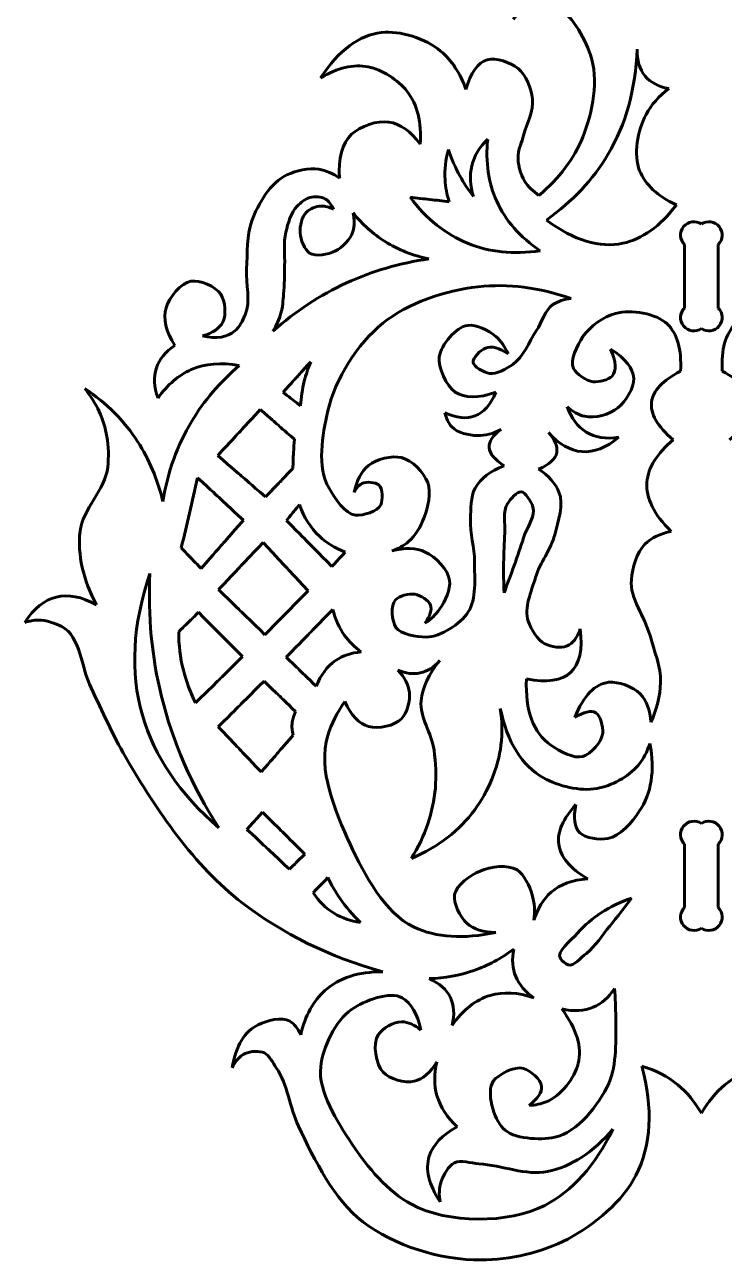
# Model space of a CAD drawing. Header units: millimetres. Extents: x -21 to 520, y 13 to 291.
# Drawn here: x 212.1 to 294.9, y 19.1 to 165.4 of the extents above; entities that cross this region are included whole.
import ezdxf

# ---------------------------------------------------------------- set-up
doc = ezdxf.new("R2010")
doc.units = ezdxf.units.MM
doc.linetypes.add('K5LT32770', pattern=[0])

msp = doc.modelspace()

# ---------------------------------------------------------------- linework, layer by layer
at = {"color": 30, "linetype": 'K5LT32770', "lineweight": 60, "true_color": 0xff8000}
for p, q in [((290.205, 139.334), (290.205, 131.824)), ((294.205, 139.334), (294.205, 131.824)), ((290.205, 68.334), (290.205, 60.824)), ((294.205, 68.334), (294.205, 60.824))]:
    msp.add_line(p, q, dxfattribs=at)
for centre, start, end in [((291.327, 140.457), 56.4451, 225), ((293.082, 140.457), 315, 123.5549), ((291.327, 130.702), 135, 303.5549), ((293.082, 130.702), 236.4451, 45), ((291.327, 69.456), 56.4451, 225), ((293.082, 69.456), 315, 123.5549), ((291.327, 59.701), 135, 303.5549), ((293.082, 59.701), 236.4451, 45)]:
    msp.add_arc(centre, 1.587, start, end, dxfattribs=at)
for points, knots in [([(272.972, 145.164), (275.39, 147.201), (277.12, 149.503), (278.163, 152.07), (279.344, 154.977), (280.088, 158.951), (279.06, 161.813), (278.311, 163.898), (276.838, 166.907), (274.701, 167.453), (273.958, 167.643), (272.986, 167.737), (272.223, 167.539), (271.377, 167.319), (270.607, 166.82), (269.915, 166.043)], [0, 0, 0, 0, 1, 1, 1, 2, 2, 2, 3, 3, 3, 4, 4, 4, 5, 5, 5, 5]), ([(247.125, 159.081), (249.278, 162.351), (251.681, 164.142), (254.336, 164.453), (256.503, 164.706), (259.574, 163.742), (261.339, 162.257), (262.654, 161.151), (263.653, 159.628), (264.337, 157.687)], [0, 0, 0, 0, 1, 1, 1, 2, 2, 2, 3, 3, 3, 3]), ([(284.587, 162.48), (284.43, 157.761), (283.279, 153.598), (281.135, 149.99), (279.377, 147.033), (276.952, 144.449), (273.86, 142.238)], [0, 0, 0, 0, 1, 1, 1, 2, 2, 2, 2]), ([(288.35, 157.801), (287.108, 158.051), (286.174, 158.548), (285.547, 159.292), (284.884, 160.078), (284.564, 161.141), (284.587, 162.48)], [0, 0, 0, 0, 1, 1, 1, 2, 2, 2, 2]), ([(264.337, 157.687), (264.884, 159.703), (265.724, 160.88), (266.859, 161.218), (267.851, 161.514), (269.624, 160.916), (270.509, 160.179), (271.435, 159.409), (272.048, 157.828), (272.2, 156.589), (272.372, 155.198), (271.545, 153.691), (271.162, 152.256), (270.955, 151.482), (270.548, 150.715), (270.509, 149.942), (270.457, 148.907), (270.759, 147.702), (271.31, 146.826), (271.713, 146.185), (272.267, 145.632), (272.972, 145.164)], [0, 0, 0, 0, 1, 1, 1, 2, 2, 2, 3, 3, 3, 4, 4, 4, 5, 5, 5, 6, 6, 6, 7, 7, 7, 7]), ([(258.918, 151.218), (259.105, 153.814), (258.586, 155.901), (257.363, 157.479), (256.331, 158.81), (254.41, 160.086), (252.763, 160.387), (251.012, 160.708), (249.133, 160.272), (247.125, 159.081)], [0, 0, 0, 0, 1, 1, 1, 2, 2, 2, 3, 3, 3, 3]), ([(289.244, 144.027), (287.005, 145.088), (285.554, 146.44), (284.891, 148.081), (284.142, 149.937), (284.644, 152.874), (285.666, 154.76), (286.283, 155.897), (287.177, 156.911), (288.35, 157.801)], [0, 0, 0, 0, 1, 1, 1, 2, 2, 2, 3, 3, 3, 3]), ([(249.375, 147.194), (249.188, 149.554), (249.663, 151.287), (250.799, 152.393), (251.779, 153.347), (253.848, 154.067), (255.215, 153.853), (256.55, 153.644), (257.784, 152.765), (258.918, 151.218)], [0, 0, 0, 0, 1, 1, 1, 2, 2, 2, 3, 3, 3, 3]), ([(266.908, 151.838), (265.929, 150.868), (265.301, 149.812), (265.023, 148.67), (264.749, 147.544), (264.816, 146.335), (265.222, 145.042)], [0, 0, 0, 0, 1, 1, 1, 2, 2, 2, 2]), ([(273.133, 138.6), (270.728, 140.239), (269.011, 142.195), (267.981, 144.468), (266.998, 146.636), (266.64, 149.092), (266.908, 151.838)], [0, 0, 0, 0, 1, 1, 1, 2, 2, 2, 2]), ([(262.263, 150.599), (261.922, 149.393), (261.788, 148.195), (261.861, 147.005), (261.914, 146.138), (262.077, 145.275), (262.35, 144.417)], [0, 0, 0, 0, 1, 1, 1, 2, 2, 2, 2]), ([(265.222, 145.042), (264.616, 145.812), (264.081, 146.62), (263.615, 147.465), (263.068, 148.458), (262.618, 149.502), (262.263, 150.599)], [0, 0, 0, 0, 1, 1, 1, 2, 2, 2, 2]), ([(233.142, 128.527), (234.795, 128.15), (236.075, 128.342), (236.982, 129.104), (237.514, 129.55), (237.902, 130.352), (238.193, 131.027), (238.888, 132.636), (238.248, 134.64), (238.371, 136.44), (238.502, 138.344), (238.339, 140.412), (238.977, 142.137), (239.74, 144.202), (241.202, 146.675), (243.143, 147.585), (244.228, 148.094), (245.71, 148.469), (246.918, 148.262), (247.761, 148.117), (248.58, 147.761), (249.375, 147.194)], [0, 0, 0, 0, 1, 1, 1, 2, 2, 2, 3, 3, 3, 4, 4, 4, 5, 5, 5, 6, 6, 6, 7, 7, 7, 7]), ([(248.647, 143.525), (248.418, 144.089), (248.102, 144.492), (247.698, 144.733), (247.211, 145.024), (246.419, 145.052), (245.857, 144.906), (245.31, 144.764), (244.771, 144.31), (244.362, 143.899), (243.594, 143.128), (243.272, 141.872), (243.011, 140.794), (242.706, 139.539), (242.913, 138.167), (242.867, 136.854), (242.827, 135.723), (242.862, 134.586), (242.752, 133.461), (242.678, 132.71), (242.639, 131.938), (242.435, 131.218), (242.225, 130.474), (241.909, 129.759), (241.488, 129.075)], [0, 0, 0, 0, 1, 1, 1, 2, 2, 2, 3, 3, 3, 4, 4, 4, 5, 5, 5, 6, 6, 6, 7, 7, 7, 8, 8, 8, 8]), ([(262.35, 144.417), (261.583, 144.504), (260.816, 144.59), (260.049, 144.676), (259.273, 144.762), (258.496, 144.849), (257.72, 144.934)], [0, 0, 0, 0, 1, 1, 1, 2, 2, 2, 2]), ([(257.72, 144.934), (259.672, 142.366), (261.934, 140.555), (264.506, 139.5), (267.073, 138.447), (269.948, 138.147), (273.133, 138.6)], [0, 0, 0, 0, 1, 1, 1, 2, 2, 2, 2]), ([(250.97, 143.106), (251.167, 142.284), (251.159, 141.542), (250.947, 140.88), (250.652, 139.959), (249.737, 139.005), (248.877, 138.579), (248.027, 138.159), (246.531, 137.866), (245.829, 138.321), (245.217, 138.716), (244.758, 139.909), (244.707, 140.736), (244.659, 141.53), (244.895, 142.647), (245.455, 143.18), (245.864, 143.57), (246.589, 143.877), (247.18, 143.899), (247.659, 143.917), (248.147, 143.793), (248.647, 143.525)], [0, 0, 0, 0, 1, 1, 1, 2, 2, 2, 3, 3, 3, 4, 4, 4, 5, 5, 5, 6, 6, 6, 7, 7, 7, 7]), ([(273.86, 142.238), (277.131, 139.812), (280.153, 138.898), (282.923, 139.495), (285.199, 139.986), (287.306, 141.496), (289.244, 144.027)], [0, 0, 0, 0, 1, 1, 1, 2, 2, 2, 2]), ([(259.956, 137.647), (258.044, 138.034), (256.314, 138.715), (254.766, 139.689), (253.348, 140.582), (252.083, 141.721), (250.97, 143.106)], [0, 0, 0, 0, 1, 1, 1, 2, 2, 2, 2]), ([(241.488, 129.075), (244.169, 131.451), (247.067, 133.355), (250.183, 134.789), (253.233, 136.193), (256.49, 137.145), (259.956, 137.647)], [0, 0, 0, 0, 1, 1, 1, 2, 2, 2, 2]), ([(229.857, 127.392), (228.807, 129.07), (228.468, 130.556), (228.839, 131.851), (229.189, 133.069), (230.621, 134.804), (231.777, 134.996), (232.812, 135.169), (234.713, 134.379), (235.308, 133.453), (235.823, 132.653), (236.004, 130.974), (235.546, 130.13), (235.148, 129.398), (234.347, 128.864), (233.142, 128.527)], [0, 0, 0, 0, 1, 1, 1, 2, 2, 2, 3, 3, 3, 4, 4, 4, 5, 5, 5, 5]), ([(276.799, 132.948), (273.018, 134.269), (269.341, 134.733), (265.767, 134.339), (261.885, 133.911), (257.443, 132.435), (254.488, 130.016), (251.489, 127.561), (248.867, 123.449), (247.978, 119.631), (247.315, 116.782), (246.674, 112.947), (248.127, 110.488), (248.837, 109.288), (250.018, 107.43), (251.258, 107.308), (252.15, 107.22), (253.872, 107.718), (254.239, 108.5), (254.511, 109.078), (254.486, 110.467), (254.027, 110.865), (253.638, 111.201), (252.559, 111.309), (252.025, 111.037), (251.648, 110.845), (251.338, 110.488), (251.094, 109.967)], [0, 0, 0, 0, 1, 1, 1, 2, 2, 2, 3, 3, 3, 4, 4, 4, 5, 5, 5, 6, 6, 6, 7, 7, 7, 8, 8, 8, 9, 9, 9, 9]), ([(269.319, 126.391), (268.279, 127.125), (267.393, 127.355), (266.662, 127.081), (266.064, 126.856), (265.126, 125.883), (265.178, 125.39), (265.233, 124.877), (266.431, 124.199), (267.111, 124.079), (267.973, 123.926), (269.085, 124.621), (269.871, 125.148), (271.161, 126.013), (271.772, 127.769), (272.666, 129.117), (273.344, 130.137), (273.665, 131.585), (274.633, 132.222), (275.235, 132.618), (275.956, 132.86), (276.799, 132.948)], [0, 0, 0, 0, 1, 1, 1, 2, 2, 2, 3, 3, 3, 4, 4, 4, 5, 5, 5, 6, 6, 6, 7, 7, 7, 7]), ([(289.741, 124.344), (289.878, 126.919), (289.353, 128.783), (288.168, 129.934), (286.891, 131.174), (283.887, 131.685), (282.039, 131.176), (280.644, 130.792), (279.016, 129.681), (278.188, 128.443), (277.5, 127.413), (276.592, 125.627), (277.07, 124.675), (277.411, 123.996), (278.549, 123.195), (279.389, 123.102), (280.088, 123.024), (281.211, 123.309), (281.625, 123.764), (282.192, 124.388), (282.136, 125.45), (281.46, 126.953)], [0, 0, 0, 0, 1, 1, 1, 2, 2, 2, 3, 3, 3, 4, 4, 4, 5, 5, 5, 6, 6, 6, 7, 7, 7, 7]), ([(294.668, 124.344), (294.531, 126.919), (295.056, 128.783), (296.241, 129.934), (297.518, 131.174), (300.522, 131.685), (302.37, 131.176), (303.765, 130.792), (305.393, 129.681), (306.221, 128.443), (306.909, 127.413), (307.817, 125.627), (307.339, 124.675), (306.998, 123.996), (305.86, 123.195), (305.02, 123.102), (304.321, 123.024), (303.198, 123.309), (302.784, 123.764), (302.217, 124.388), (302.273, 125.45), (302.949, 126.953)], [0, 0, 0, 0, 1, 1, 1, 2, 2, 2, 3, 3, 3, 4, 4, 4, 5, 5, 5, 6, 6, 6, 7, 7, 7, 7]), ([(267.861, 121.845), (265.787, 121.115), (264.192, 121.124), (263.073, 121.87), (262.002, 122.585), (261.017, 124.777), (261.176, 126.045), (261.35, 127.437), (263.177, 129.619), (264.557, 129.772), (265.535, 129.881), (267.013, 129.212), (267.87, 128.461), (268.478, 127.929), (268.961, 127.238), (269.319, 126.391)], [0, 0, 0, 0, 1, 1, 1, 2, 2, 2, 3, 3, 3, 4, 4, 4, 5, 5, 5, 5]), ([(227.879, 121.161), (227.397, 122.483), (227.331, 123.67), (227.681, 124.722), (228.019, 125.738), (228.744, 126.628), (229.857, 127.392)], [0, 0, 0, 0, 1, 1, 1, 2, 2, 2, 2]), ([(281.46, 126.953), (283.22, 125.867), (284.131, 124.708), (284.192, 123.474), (284.247, 122.374), (283.272, 120.743), (282.329, 119.996), (281.351, 119.22), (279.597, 118.701), (278.354, 119.002), (277.651, 119.173), (276.975, 119.545), (276.325, 120.12)], [0, 0, 0, 0, 1, 1, 1, 2, 2, 2, 3, 3, 3, 4, 4, 4, 4]), ([(237.491, 124.998), (235.362, 125.404), (233.468, 125.246), (231.811, 124.524), (230.306, 123.868), (228.995, 122.747), (227.879, 121.161)], [0, 0, 0, 0, 1, 1, 1, 2, 2, 2, 2]), ([(228.441, 108.928), (229.022, 112.414), (230.163, 115.575), (231.864, 118.41), (233.326, 120.846), (235.201, 123.042), (237.491, 124.998)], [0, 0, 0, 0, 1, 1, 1, 2, 2, 2, 2]), ([(245.956, 125.463), (245.644, 124.707), (245.391, 123.936), (245.196, 123.151), (244.962, 122.205), (244.812, 121.239), (244.748, 120.253)], [0, 0, 0, 0, 1, 1, 1, 2, 2, 2, 2]), ([(288.868, 116.22), (286.983, 117.832), (286.129, 119.322), (286.304, 120.692), (286.475, 122.024), (287.62, 123.241), (289.741, 124.344)], [0, 0, 0, 0, 1, 1, 1, 2, 2, 2, 2]), ([(295.541, 116.22), (297.426, 117.832), (298.28, 119.322), (298.105, 120.692), (297.934, 122.024), (296.789, 123.241), (294.668, 124.344)], [0, 0, 0, 0, 1, 1, 1, 2, 2, 2, 2]), ([(220.596, 96.672), (218.995, 99.668), (218.346, 102.573), (218.647, 105.389), (218.926, 107.996), (221.648, 110.292), (221.929, 112.979), (222.053, 114.162), (222.035, 115.446), (221.827, 116.619), (221.469, 118.637), (220.597, 120.534), (219.211, 122.311)], [0, 0, 0, 0, 1, 1, 1, 2, 2, 2, 3, 3, 3, 4, 4, 4, 4]), ([(219.211, 122.311), (221.8, 120.545), (223.885, 118.443), (225.467, 116.004), (226.834, 113.897), (227.826, 111.538), (228.441, 108.928)], [0, 0, 0, 0, 1, 1, 1, 2, 2, 2, 2]), ([(261.838, 119.429), (263.223, 118.799), (264.412, 118.673), (265.405, 119.049), (266.435, 119.439), (267.254, 120.371), (267.861, 121.845)], [0, 0, 0, 0, 1, 1, 1, 2, 2, 2, 2]), ([(276.325, 120.12), (276.836, 118.739), (277.582, 117.745), (278.561, 117.139), (279.597, 116.498), (280.894, 116.291), (282.453, 116.518)], [0, 0, 0, 0, 1, 1, 1, 2, 2, 2, 2]), ([(268.519, 117.448), (267.569, 116.931), (266.62, 116.689), (265.672, 116.722), (264.665, 116.756), (263.317, 117.022), (262.653, 117.752), (262.264, 118.179), (261.993, 118.738), (261.838, 119.429)], [0, 0, 0, 0, 1, 1, 1, 2, 2, 2, 3, 3, 3, 3]), ([(268.871, 113.131), (267.736, 113.86), (267.141, 114.586), (267.086, 115.308), (267.031, 116.025), (267.508, 116.738), (268.519, 117.448)], [0, 0, 0, 0, 1, 1, 1, 2, 2, 2, 2]), ([(274.093, 117.083), (274.886, 116.187), (275.215, 115.391), (275.083, 114.696), (274.935, 113.923), (274.217, 113.275), (272.929, 112.75)], [0, 0, 0, 0, 1, 1, 1, 2, 2, 2, 2]), ([(282.453, 116.518), (280.937, 115.274), (279.474, 114.708), (278.064, 114.82), (276.69, 114.929), (275.366, 115.684), (274.093, 117.083)], [0, 0, 0, 0, 1, 1, 1, 2, 2, 2, 2]), ([(244.023, 116.284), (243.982, 115.767), (243.947, 115.25), (243.92, 114.732), (243.886, 114.099), (243.863, 113.467), (243.851, 112.834)], [0, 0, 0, 0, 1, 1, 1, 2, 2, 2, 2]), ([(288.63, 105.367), (286.576, 107.37), (285.622, 109.317), (285.767, 111.211), (285.899, 112.925), (286.933, 114.595), (288.868, 116.22)], [0, 0, 0, 0, 1, 1, 1, 2, 2, 2, 2]), ([(251.094, 109.967), (251.375, 111.4), (251.942, 112.464), (252.796, 113.159), (253.746, 113.932), (255.564, 114.393), (256.707, 114.108), (257.925, 113.805), (259.378, 112.353), (259.812, 111.146), (260.24, 109.959), (259.849, 108.225), (259.352, 106.948), (258.961, 105.942), (258.363, 104.854), (257.541, 104.159), (256.981, 103.685), (256.319, 103.321), (255.557, 103.066)], [0, 0, 0, 0, 1, 1, 1, 2, 2, 2, 3, 3, 3, 4, 4, 4, 5, 5, 5, 6, 6, 6, 6]), ([(259.467, 94.497), (260.11, 95.363), (260.33, 96.082), (260.129, 96.653), (259.929, 97.219), (258.951, 97.8), (258.288, 97.919), (257.578, 98.046), (256.424, 97.723), (255.988, 97.257), (255.397, 96.626), (255.556, 94.742), (256.045, 94.008), (256.609, 93.161), (258.468, 92.84), (259.611, 92.858), (261.389, 92.885), (263.652, 94.392), (264.615, 95.848), (265.602, 97.342), (265.343, 99.801), (265.352, 101.782), (265.361, 103.454), (264.799, 105.136), (264.873, 106.804), (264.928, 108.034), (264.868, 109.476), (265.42, 110.485), (266.065, 111.664), (267.215, 112.546), (268.871, 113.131)], [0, 0, 0, 0, 1, 1, 1, 2, 2, 2, 3, 3, 3, 4, 4, 4, 5, 5, 5, 6, 6, 6, 7, 7, 7, 8, 8, 8, 9, 9, 9, 10, 10, 10, 10]), ([(272.929, 112.75), (274.122, 111.966), (274.928, 111.057), (275.347, 110.022), (275.931, 108.582), (275.269, 106.587), (274.85, 104.971), (274.393, 103.206), (273.099, 101.673), (272.573, 99.919), (272.074, 98.257), (271.181, 96.274), (271.703, 94.743), (272.036, 93.767), (272.777, 92.505), (273.691, 92.051), (274.406, 91.696), (275.599, 91.495), (276.3, 91.803), (276.986, 92.104), (277.511, 92.781), (277.873, 93.832)], [0, 0, 0, 0, 1, 1, 1, 2, 2, 2, 3, 3, 3, 4, 4, 4, 5, 5, 5, 6, 6, 6, 7, 7, 7, 7]), ([(232.567, 111.729), (232.249, 110.325), (231.927, 108.922), (231.601, 107.52), (231.282, 106.15), (230.96, 104.781), (230.635, 103.413)], [0, 0, 0, 0, 1, 1, 1, 2, 2, 2, 2]), ([(268.846, 98.101), (268.752, 100.465), (268.78, 102.823), (268.933, 105.175), (269.008, 106.336), (268.665, 107.738), (269.249, 108.654), (269.606, 109.215), (270.368, 110.093), (270.859, 110.063), (271.381, 110.032), (272.055, 108.923), (272.268, 108.28), (272.63, 107.192), (271.54, 105.82), (271.147, 104.6), (270.442, 102.413), (269.676, 100.247), (268.846, 98.101)], [0, 0, 0, 0, 1, 1, 1, 2, 2, 2, 3, 3, 3, 4, 4, 4, 5, 5, 5, 6, 6, 6, 6]), ([(244.61, 108.555), (245.142, 107.036), (245.936, 105.782), (246.991, 104.794), (247.835, 104.002), (248.848, 103.381), (250.027, 102.93)], [0, 0, 0, 0, 1, 1, 1, 2, 2, 2, 2]), ([(286.238, 82.776), (286.956, 84.341), (287.335, 85.909), (287.377, 87.479), (287.427, 89.324), (286.624, 91.199), (286.125, 93.024), (285.513, 95.265), (283.707, 97.456), (283.919, 99.643), (284.056, 101.063), (284.524, 102.896), (285.529, 103.877), (286.292, 104.622), (287.326, 105.119), (288.63, 105.367)], [0, 0, 0, 0, 1, 1, 1, 2, 2, 2, 3, 3, 3, 4, 4, 4, 5, 5, 5, 5]), ([(255.557, 103.066), (257.098, 103.471), (258.421, 103.423), (259.525, 102.922), (260.755, 102.364), (262.238, 100.829), (262.4, 99.558), (262.532, 98.526), (261.898, 97.113), (261.221, 96.165), (260.766, 95.526), (260.181, 94.97), (259.467, 94.497)], [0, 0, 0, 0, 1, 1, 1, 2, 2, 2, 3, 3, 3, 4, 4, 4, 4]), ([(226.917, 100.382), (224.867, 94.309), (224.568, 88.724), (226.023, 83.627), (227.422, 78.723), (230.443, 74.271), (235.086, 70.27)], [0, 0, 0, 0, 1, 1, 1, 2, 2, 2, 2]), ([(235.086, 70.27), (231.888, 75.217), (229.622, 80.404), (228.289, 85.833), (227.141, 90.504), (226.684, 95.354), (226.917, 100.382)], [0, 0, 0, 0, 1, 1, 1, 2, 2, 2, 2]), ([(212.098, 94.601), (213.181, 96.245), (214.424, 97.243), (215.827, 97.595), (217.252, 97.953), (218.841, 97.646), (220.596, 96.672)], [0, 0, 0, 0, 1, 1, 1, 2, 2, 2, 2]), ([(248.578, 96.132), (248.856, 94.983), (249.316, 93.959), (249.958, 93.061), (250.489, 92.32), (251.145, 91.664), (251.925, 91.094)], [0, 0, 0, 0, 1, 1, 1, 2, 2, 2, 2]), ([(254.482, 53.228), (248.172, 54.986), (242.63, 57.701), (237.857, 61.375), (232.151, 65.766), (227.711, 72.3), (224.034, 78.654), (222.516, 81.277), (221.286, 84.089), (219.955, 86.827), (218.784, 89.237), (218.71, 92.926), (216.508, 94.088), (215.707, 94.511), (214.642, 94.867), (213.687, 94.858), (213.162, 94.853), (212.632, 94.767), (212.098, 94.601)], [0, 0, 0, 0, 1, 1, 1, 2, 2, 2, 3, 3, 3, 4, 4, 4, 5, 5, 5, 6, 6, 6, 6]), ([(277.873, 93.832), (278.171, 91.366), (277.784, 89.641), (276.714, 88.656), (275.65, 87.677), (273.911, 87.428), (271.496, 87.91)], [0, 0, 0, 0, 1, 1, 1, 2, 2, 2, 2]), ([(230.324, 93.475), (230.328, 91.925), (230.512, 90.418), (230.876, 88.955), (231.209, 87.618), (231.692, 86.319), (232.325, 85.056)], [0, 0, 0, 0, 1, 1, 1, 2, 2, 2, 2]), ([(246.611, 87.022), (247.135, 88.373), (247.899, 89.39), (248.903, 90.075), (249.743, 90.647), (250.75, 90.987), (251.925, 91.094)], [0, 0, 0, 0, 1, 1, 1, 2, 2, 2, 2]), ([(256.265, 88.951), (257.218, 88.546), (258.104, 88.431), (258.922, 88.606), (259.764, 88.786), (260.534, 89.273), (261.234, 90.066)], [0, 0, 0, 0, 1, 1, 1, 2, 2, 2, 2]), ([(261.234, 90.066), (259.946, 88.533), (259.208, 86.947), (259.02, 85.309), (258.804, 83.424), (260.304, 81.438), (260.56, 79.446), (260.75, 77.976), (260.838, 76.438), (260.71, 74.974), (260.457, 72.089), (259.512, 69.306), (257.877, 66.626)], [0, 0, 0, 0, 1, 1, 1, 2, 2, 2, 3, 3, 3, 4, 4, 4, 4]), ([(249.987, 85.216), (250.735, 83.571), (251.678, 82.585), (252.815, 82.257), (253.928, 81.936), (255.92, 82.342), (256.714, 83.189), (257.356, 83.873), (257.755, 85.299), (257.646, 86.294), (257.544, 87.214), (257.084, 88.099), (256.265, 88.951)], [0, 0, 0, 0, 1, 1, 1, 2, 2, 2, 3, 3, 3, 4, 4, 4, 4]), ([(271.496, 87.91), (271.331, 84.14), (272.297, 81.517), (274.395, 80.043), (275.394, 79.341), (277.113, 78.398), (278.163, 78.718), (279.121, 79.009), (280.433, 80.436), (280.523, 81.492), (280.586, 82.229), (280.245, 83.589), (279.695, 83.894), (279.143, 84.2), (278.315, 84.007), (277.211, 83.314)], [0, 0, 0, 0, 1, 1, 1, 2, 2, 2, 3, 3, 3, 4, 4, 4, 5, 5, 5, 5]), ([(277.211, 83.314), (278.267, 85.931), (279.606, 87.325), (281.227, 87.496), (282.337, 87.614), (284.116, 86.995), (284.954, 86.13), (285.712, 85.347), (286.14, 84.229), (286.238, 82.776)], [0, 0, 0, 0, 1, 1, 1, 2, 2, 2, 3, 3, 3, 3]), ([(267.875, 57.882), (264.073, 57.053), (260.829, 57.268), (258.144, 58.526), (254.743, 60.12), (252.324, 64.691), (250.631, 68.329), (248.828, 72.202), (246.745, 77.194), (247.983, 81.209), (248.405, 82.577), (249.073, 83.912), (249.987, 85.216)], [0, 0, 0, 0, 1, 1, 1, 2, 2, 2, 3, 3, 3, 4, 4, 4, 4]), ([(244.161, 84.033), (243.954, 83.618), (243.823, 83.194), (243.768, 82.762), (243.705, 82.265), (243.743, 81.756), (243.88, 81.236)], [0, 0, 0, 0, 1, 1, 1, 2, 2, 2, 2]), ([(257.877, 66.626), (261.079, 68.018), (263.578, 69.943), (265.376, 72.401), (266.947, 74.548), (268.16, 77.377), (268.482, 80.062), (268.652, 81.475), (268.624, 82.924), (268.399, 84.41)], [0, 0, 0, 0, 1, 1, 1, 2, 2, 2, 3, 3, 3, 3]), ([(268.399, 84.41), (269.23, 80.387), (270.941, 77.64), (273.534, 76.17), (275.247, 75.198), (277.854, 74.563), (279.828, 74.927), (281.551, 75.245), (283.571, 76.271), (284.714, 77.66), (285.32, 78.396), (285.789, 79.265), (286.122, 80.269)], [0, 0, 0, 0, 1, 1, 1, 2, 2, 2, 3, 3, 3, 4, 4, 4, 4]), ([(286.122, 80.269), (286.716, 77.024), (286.294, 74.342), (284.858, 72.223), (283.988, 70.94), (282.59, 69.234), (281.131, 68.994), (280.125, 68.828), (278.429, 69.009), (277.802, 69.689), (277.182, 70.361), (277.033, 71.471), (277.355, 73.018)], [0, 0, 0, 0, 1, 1, 1, 2, 2, 2, 3, 3, 3, 4, 4, 4, 4]), ([(277.355, 73.018), (275.816, 71.339), (275.136, 69.782), (275.317, 68.348), (275.508, 66.837), (276.65, 65.463), (278.746, 64.223)], [0, 0, 0, 0, 1, 1, 1, 2, 2, 2, 2]), ([(272.384, 59.316), (272.524, 60.383), (272.455, 61.384), (272.177, 62.319), (271.857, 63.396), (271.227, 64.75), (270.383, 65.286), (269.315, 65.964), (267.259, 65.685), (266, 65.148), (264.823, 64.646), (263.187, 63.456), (262.998, 62.353), (262.828, 61.364), (263.618, 59.716), (264.448, 58.971), (265.259, 58.243), (266.401, 57.88), (267.875, 57.882)], [0, 0, 0, 0, 1, 1, 1, 2, 2, 2, 3, 3, 3, 4, 4, 4, 5, 5, 5, 6, 6, 6, 6]), ([(247.966, 64.368), (248.394, 63.512), (248.877, 62.695), (249.416, 61.918), (250.125, 60.895), (250.93, 59.94), (251.831, 59.054)], [0, 0, 0, 0, 1, 1, 1, 2, 2, 2, 2]), ([(278.746, 64.223), (276.958, 64.114), (275.516, 63.582), (274.42, 62.629), (273.495, 61.825), (272.817, 60.721), (272.384, 59.316)], [0, 0, 0, 0, 1, 1, 1, 2, 2, 2, 2]), ([(246.241, 62.574), (246.942, 61.533), (247.782, 60.716), (248.76, 60.124), (249.665, 59.575), (250.689, 59.219), (251.831, 59.054)], [0, 0, 0, 0, 1, 1, 1, 2, 2, 2, 2]), ([(283.928, 61.939), (281.32, 61.048), (279.195, 59.668), (277.551, 57.798), (276.764, 56.903), (274.978, 55.602), (275.522, 54.775), (275.698, 54.508), (276.121, 54.133), (276.433, 54.03), (277.11, 53.805), (277.93, 54.87), (278.587, 55.396), (279.682, 56.275), (280.464, 57.527), (281.361, 58.626), (282.244, 59.708), (283.099, 60.812), (283.928, 61.939)], [0, 0, 0, 0, 1, 1, 1, 2, 2, 2, 3, 3, 3, 4, 4, 4, 5, 5, 5, 6, 6, 6, 6]), ([(269.984, 55.887), (268.502, 54.783), (266.928, 53.941), (265.263, 53.361), (263.589, 52.778), (261.822, 52.461), (259.963, 52.409)], [0, 0, 0, 0, 1, 1, 1, 2, 2, 2, 2]), ([(272.386, 50.131), (271.348, 50.841), (270.63, 51.683), (270.232, 52.657), (269.845, 53.608), (269.762, 54.684), (269.984, 55.887)], [0, 0, 0, 0, 1, 1, 1, 2, 2, 2, 2]), ([(244.774, 45.767), (245.306, 48.027), (246.263, 49.773), (247.645, 51.006), (249.309, 52.49), (251.588, 53.231), (254.482, 53.228)], [0, 0, 0, 0, 1, 1, 1, 2, 2, 2, 2]), ([(259.963, 52.409), (261.194, 51.853), (262.036, 51.108), (262.489, 50.173), (262.935, 49.252), (263.004, 48.148), (262.696, 46.86)], [0, 0, 0, 0, 1, 1, 1, 2, 2, 2, 2]), ([(271.834, 37.392), (272.848, 38.212), (273.332, 38.971), (273.283, 39.67), (273.229, 40.45), (271.938, 41.559), (271.13, 41.781), (270.091, 42.067), (268.169, 41.065), (267.569, 40.249), (266.684, 39.048), (267.628, 35.782), (268.728, 34.659), (269.925, 33.437), (273.049, 33.231), (274.857, 33.624), (277.479, 34.195), (280.074, 37.414), (281.233, 40.001), (282.245, 42.258), (282.045, 45.209), (282.062, 47.827), (282.069, 48.957), (282.027, 50.089), (281.937, 51.223)], [0, 0, 0, 0, 1, 1, 1, 2, 2, 2, 3, 3, 3, 4, 4, 4, 5, 5, 5, 6, 6, 6, 7, 7, 7, 8, 8, 8, 8]), ([(275.685, 48.821), (277.087, 48.496), (278.329, 48.565), (279.411, 49.028), (280.382, 49.443), (281.224, 50.174), (281.937, 51.223)], [0, 0, 0, 0, 1, 1, 1, 2, 2, 2, 2]), ([(259.007, 46.31), (258.562, 48.248), (257.827, 49.52), (256.801, 50.126), (255.363, 50.976), (252.325, 49.816), (250.778, 48.755), (248.848, 47.43), (247.397, 44.274), (247.141, 41.957), (246.814, 38.999), (249.077, 35.528), (250.838, 32.834), (252.634, 30.088), (255.14, 27.147), (257.874, 25.679), (262.179, 23.366), (269.404, 23.351), (273.676, 25.559), (276.94, 27.247), (279.624, 30.249), (281.725, 34.563)], [0, 0, 0, 0, 1, 1, 1, 2, 2, 2, 3, 3, 3, 4, 4, 4, 5, 5, 5, 6, 6, 6, 7, 7, 7, 7]), ([(262.696, 46.86), (263.986, 48.728), (265.49, 49.915), (267.21, 50.421), (268.76, 50.878), (270.485, 50.781), (272.386, 50.131)], [0, 0, 0, 0, 1, 1, 1, 2, 2, 2, 2]), ([(275.685, 48.821), (277.446, 46.44), (278.095, 44.287), (277.631, 42.361), (277.223, 40.666), (275.589, 38.494), (273.821, 37.806), (273.217, 37.571), (272.554, 37.433), (271.834, 37.392)], [0, 0, 0, 0, 1, 1, 1, 2, 2, 2, 3, 3, 3, 3]), ([(236.639, 41.833), (237.095, 44.451), (238.131, 46.155), (239.748, 46.947), (240.766, 47.445), (242.542, 47.942), (243.492, 47.357), (244.007, 47.039), (244.434, 46.51), (244.774, 45.767)], [0, 0, 0, 0, 1, 1, 1, 2, 2, 2, 3, 3, 3, 3]), ([(260.902, 42.568), (260.12, 41.264), (259.223, 40.491), (258.21, 40.249), (257.116, 39.988), (255.262, 40.547), (254.525, 41.326), (253.667, 42.233), (253.263, 44.723), (253.945, 45.757), (254.429, 46.49), (255.769, 47.297), (256.72, 47.289), (257.466, 47.282), (258.229, 46.956), (259.007, 46.31)], [0, 0, 0, 0, 1, 1, 1, 2, 2, 2, 3, 3, 3, 4, 4, 4, 5, 5, 5, 5]), ([(285.167, 42.04), (286.507, 36.991), (286.271, 32.679), (284.458, 29.103), (282.914, 26.058), (279.536, 23.241), (276.395, 21.572), (273.385, 19.972), (269.512, 19.119), (266.116, 19.09), (261.391, 19.051), (255.781, 20.774), (252.116, 23.609), (248.712, 26.243), (246.436, 30.861), (244.496, 34.951), (243.45, 37.155), (243.252, 39.822), (241.882, 41.833), (241.461, 42.451), (241.088, 43.32), (240.479, 43.605), (239.861, 43.894), (238.829, 43.825), (238.19, 43.532), (237.548, 43.237), (237.031, 42.671), (236.639, 41.833)], [0, 0, 0, 0, 1, 1, 1, 2, 2, 2, 3, 3, 3, 4, 4, 4, 5, 5, 5, 6, 6, 6, 7, 7, 7, 8, 8, 8, 9, 9, 9, 9]), ([(263.304, 34.866), (262.085, 35.97), (261.284, 37.199), (260.902, 38.552), (260.553, 39.787), (260.553, 41.126), (260.902, 42.568)], [0, 0, 0, 0, 1, 1, 1, 2, 2, 2, 2]), ([(292.205, 36.458), (291.45, 37.794), (290.522, 38.917), (289.42, 39.825), (288.211, 40.821), (286.793, 41.56), (285.167, 42.04)], [0, 0, 0, 0, 1, 1, 1, 2, 2, 2, 2]), ([(292.205, 36.458), (292.959, 37.794), (293.887, 38.917), (294.989, 39.825), (296.198, 40.821), (297.616, 41.56), (299.242, 42.04)], [0, 0, 0, 0, 1, 1, 1, 2, 2, 2, 2]), ([(261.275, 25.963), (259.929, 28.02), (259.501, 29.828), (259.991, 31.388), (260.413, 32.732), (261.518, 33.891), (263.304, 34.866)], [0, 0, 0, 0, 1, 1, 1, 2, 2, 2, 2]), ([(281.725, 34.563), (279.396, 31.833), (276.817, 30.167), (273.987, 29.566), (271.478, 29.033), (268.587, 30.311), (265.871, 30.477), (264.906, 30.536), (263.728, 30.988), (262.972, 30.601), (262.26, 30.236), (261.669, 29.198), (261.399, 28.365), (261.161, 27.632), (261.119, 26.832), (261.275, 25.963)], [0, 0, 0, 0, 1, 1, 1, 2, 2, 2, 3, 3, 3, 4, 4, 4, 5, 5, 5, 5])]:
    msp.add_open_spline(points, degree=3, knots=knots, dxfattribs=at)
for points in [[(242.677, 121.84), (244.863, 124.255), (243.77, 123.048), (245.956, 125.463)], [(242.677, 121.84), (244.058, 120.782), (243.368, 121.311), (244.748, 120.253)], [(234.948, 114.352), (238.307, 117.987), (236.627, 116.169), (239.986, 119.804)], [(239.986, 119.804), (242.677, 117.458), (241.332, 118.631), (244.023, 116.284)], [(234.948, 114.352), (238.721, 111.085), (236.834, 112.719), (240.607, 109.452)], [(240.607, 109.452), (242.769, 111.706), (241.688, 110.579), (243.851, 112.834)], [(232.567, 111.729), (236.179, 108.371), (234.373, 110.05), (237.985, 106.691)], [(243.092, 106.657), (244.104, 107.922), (243.598, 107.29), (244.61, 108.555)], [(237.985, 106.691), (234.649, 102.873), (236.317, 104.782), (232.981, 100.963)], [(243.092, 106.657), (246.68, 103.022), (244.886, 104.84), (248.475, 101.205)], [(235.051, 98.479), (238.571, 102.206), (236.811, 100.342), (240.331, 104.069)], [(240.331, 104.069), (243.874, 100.25), (242.102, 102.159), (245.645, 98.341)], [(230.635, 103.413), (232.199, 101.78), (231.417, 102.597), (232.981, 100.963)], [(248.475, 101.205), (249.51, 102.355), (248.992, 101.78), (250.027, 102.93)], [(235.051, 98.479), (238.709, 94.913), (236.88, 96.696), (240.538, 93.13)], [(240.538, 93.13), (243.943, 96.604), (242.24, 94.867), (245.645, 98.341)], [(230.324, 93.475), (231.888, 95.017), (231.106, 94.246), (232.67, 95.787)], [(232.67, 95.787), (236.144, 92.29), (234.407, 94.039), (237.881, 90.542)], [(243.057, 90.473), (246.738, 94.246), (244.897, 92.36), (248.578, 96.132)], [(237.881, 90.542), (234.177, 86.884), (236.029, 88.713), (232.325, 85.056)], [(243.057, 90.473), (245.427, 88.173), (244.242, 89.323), (246.611, 87.022)], [(235.017, 82.226), (238.629, 85.838), (236.823, 84.032), (240.435, 87.644)], [(240.435, 87.644), (242.919, 85.237), (241.677, 86.44), (244.161, 84.033)], [(235.017, 82.226), (238.399, 78.66), (236.708, 80.443), (240.089, 76.877)], [(240.089, 76.877), (242.617, 79.783), (241.353, 78.33), (243.88, 81.236)], [(238.409, 70.085), (239.635, 71.443), (239.022, 70.764), (240.248, 72.122)], [(240.248, 72.122), (243.594, 68.81), (241.921, 70.466), (245.267, 67.153)], [(238.409, 70.085), (241.755, 66.938), (240.082, 68.512), (243.428, 65.365)], [(245.267, 67.153), (244.041, 65.961), (244.654, 66.557), (243.428, 65.365)], [(246.241, 62.574), (247.391, 63.77), (246.816, 63.172), (247.966, 64.368)]]:
    msp.add_open_spline(points, degree=3, dxfattribs=at)

doc.saveas('drawing.dxf')
